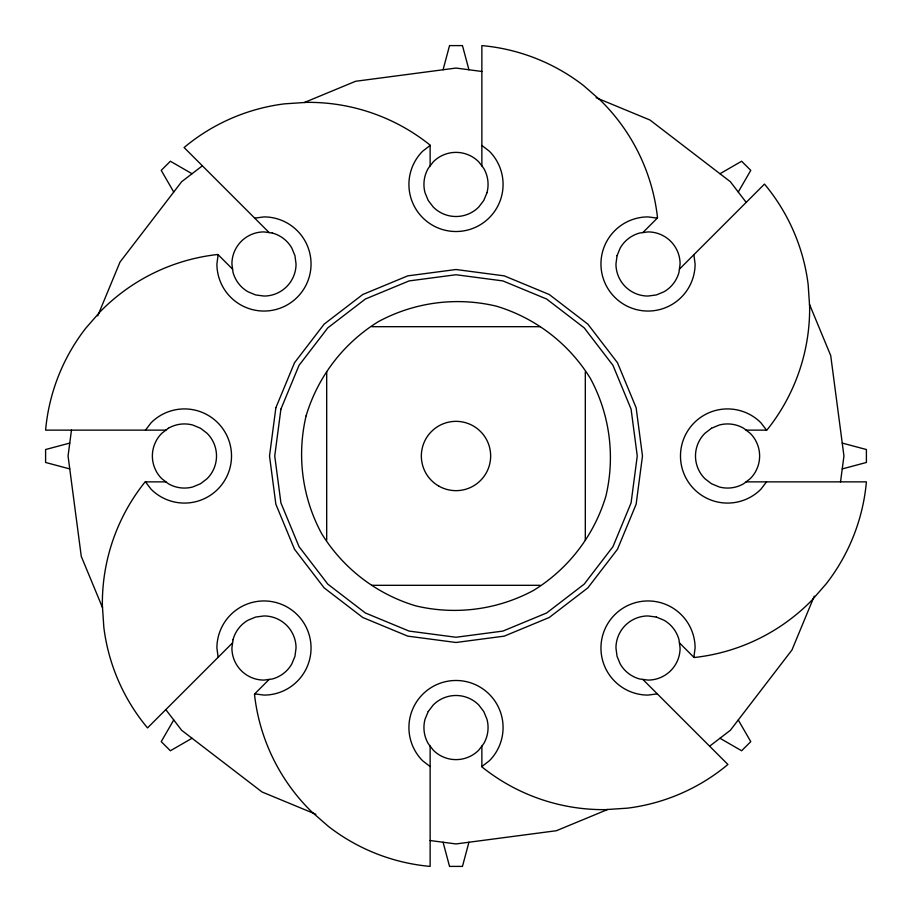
<?xml version="1.0" encoding="UTF-8"?>
<svg xmlns="http://www.w3.org/2000/svg" width="912" height="912" viewBox="0 0 912 912"><rect width="100%" height="100%" fill="white"/><g stroke="black" fill="none" stroke-linecap="round" stroke-linejoin="round"><path stroke-width="1.37" d="M71.467 430.133L68.058 456L81.282 556.411L102.52 607.688M218.128 254.71L216.908 263.978A47.071 47.071 0 0 0 263.978 311.049A47.071 47.071 0 0 0 311.049 263.978A47.071 47.071 0 0 0 263.978 216.908L254.71 218.128M693.872 657.29L695.092 648.022A47.071 47.071 0 0 0 648.022 600.951A47.071 47.071 0 0 0 600.951 648.022A47.071 47.071 0 0 0 648.022 695.092L657.29 693.872M840.533 481.867L843.942 456L830.718 355.589L809.48 304.312M443.072 69.757L449.536 45.6L462.464 45.6L468.928 69.757M468.928 842.243L462.464 866.4L449.536 866.4L443.072 842.243M97.732 315.871L120.031 262.029L181.682 181.682L202.384 165.802M814.268 596.129L791.969 649.971L730.318 730.318L709.616 746.198M173.747 719.967L161.23 741.627L170.373 750.77L192.033 738.253M738.253 192.033L750.77 170.373L741.627 161.23L719.967 173.747M145.464 430.133L151.153 422.712A47.071 47.071 0 0 1 217.729 422.712A47.071 47.071 0 0 1 217.729 489.288A47.071 47.071 0 0 1 151.153 489.288L145.464 481.867M766.536 481.867L760.847 489.288A47.071 47.071 0 0 1 694.271 489.288A47.071 47.071 0 0 1 694.271 422.712A47.071 47.071 0 0 1 760.847 422.712L766.536 430.133M232.594 642.835L147.516 727.913A194.119 194.119 0 0 1 103.843 627.456L102.361 605.317A194.119 194.119 0 0 1 145.133 481.867L165.916 481.867M642.835 232.594L657.529 217.888A194.119 194.119 0 0 0 600.484 100.354L583.771 85.751A194.119 194.119 0 0 0 481.867 45.6L481.867 165.916M269.165 679.406L254.471 694.112A194.119 194.119 0 0 0 311.516 811.646L328.229 826.249A194.119 194.119 0 0 0 430.133 866.4L430.133 746.084M679.406 269.165L764.484 184.087A194.119 194.119 0 0 1 808.157 284.544L809.639 306.683A194.119 194.119 0 0 1 766.867 430.133L746.084 430.133M430.133 145.464L422.712 151.153A47.071 47.071 0 0 0 422.712 217.729A47.071 47.071 0 0 0 489.288 217.729A47.071 47.071 0 0 0 489.288 151.153L481.867 145.464M481.867 766.536L489.288 760.847A47.071 47.071 0 0 0 489.288 694.271A47.071 47.071 0 0 0 422.712 694.271A47.071 47.071 0 0 0 422.712 760.847L430.133 766.536M304.312 102.52L355.589 81.282L456 68.058L481.867 71.467M607.688 809.48L556.411 830.718L456 843.942L430.133 840.533M69.757 443.072L45.6 449.536L45.6 462.464L69.757 468.928M842.243 468.928L866.4 462.464L866.4 449.536L842.243 443.072M371.8 326.69L540.2 326.69M165.916 430.133L45.6 430.133A194.119 194.119 0 0 1 85.751 328.229L100.354 311.516A194.119 194.119 0 0 1 217.888 254.471L232.594 269.165M746.084 481.867L866.4 481.867A194.119 194.119 0 0 1 826.249 583.771L811.646 600.484A194.119 194.119 0 0 1 694.112 657.529L679.406 642.835M371.8 585.31L540.2 585.31M657.29 218.128L648.022 216.908A47.071 47.071 0 0 0 600.951 263.978A47.071 47.071 0 0 0 648.022 311.049A47.071 47.071 0 0 0 695.092 263.978L693.872 254.71M254.71 693.872L263.978 695.092A47.071 47.071 0 0 0 311.049 648.022A47.071 47.071 0 0 0 263.978 600.951A47.071 47.071 0 0 0 216.908 648.022L218.128 657.29M596.129 97.732L649.971 120.031L730.318 181.682L746.198 202.384M315.871 814.268L262.029 791.969L181.682 730.318L165.802 709.616M192.033 173.747L170.373 161.23L161.23 170.373L173.747 192.033M719.967 738.253L741.627 750.77L750.77 741.627L738.253 719.967M269.165 232.594L184.087 147.516A194.119 194.119 0 0 1 284.544 103.843L306.683 102.361A194.119 194.119 0 0 1 430.133 145.133L430.133 165.916M642.835 679.406L727.913 764.484A194.119 194.119 0 0 1 627.456 808.157L605.317 809.639A194.119 194.119 0 0 1 481.867 766.867L481.867 746.084M585.31 371.8L585.31 540.2M326.69 371.8L326.69 540.2M233.005 639.722L231.91 648.022A32.068 32.068 0 0 0 263.978 680.09L272.278 678.995A32.068 32.068 0 0 0 291.749 664.061L294.952 656.321L296.047 648.022A32.068 32.068 0 0 0 263.978 615.953L255.679 617.048L247.939 620.251A32.068 32.068 0 0 0 233.005 639.722M275.869 407.732L269.519 456L275.869 504.268L294.508 549.241L324.136 587.864L362.759 617.492L407.732 636.131L456 642.481L504.268 636.131L549.241 617.492L587.864 587.864L617.492 549.241L636.131 504.268L642.481 456L636.131 407.732L617.492 362.759L587.864 324.136L549.241 294.508L504.268 275.869L456 269.519L407.732 275.869L362.759 294.508L324.136 324.136L294.508 362.759L275.869 407.732M280.919 409.089L274.74 456L280.919 502.911L299.022 546.63L327.83 584.17L365.37 612.978L409.089 631.081L456 637.26L502.911 631.081L546.63 612.978L584.17 584.17L612.978 546.63L631.081 502.911L637.26 456L631.081 409.089L612.978 365.37L584.17 327.83L546.63 299.022L502.911 280.919L456 274.74L409.089 280.919L365.37 299.022L327.83 327.83L299.022 365.37L280.919 409.089M306.113 415.838C296.662 455.692 302.168 497.542 321.617 533.588C343.106 568.45 376.599 594.145 415.838 605.887C455.692 615.338 497.542 609.832 533.588 590.383C568.45 568.894 594.145 535.401 605.887 496.162C615.338 456.308 609.832 414.458 590.383 378.412C568.894 343.55 535.401 317.855 496.162 306.113C456.308 296.662 414.458 302.168 378.412 321.617C343.55 343.106 317.855 376.599 306.113 415.838M617.048 255.679L615.953 263.978A32.068 32.068 0 0 0 648.022 296.047L656.321 294.952L664.061 291.749A32.068 32.068 0 0 0 678.995 272.278L680.09 263.978A32.068 32.068 0 0 0 648.022 231.91L639.722 233.005A32.068 32.068 0 0 0 620.251 247.939L617.048 255.679M486.974 192.74L483.77 200.48L478.675 207.115A32.068 32.068 0 0 1 433.325 207.115L428.23 200.48L425.026 192.74A32.068 32.068 0 0 1 428.23 168.401L433.325 161.766A32.068 32.068 0 0 1 478.675 161.766L483.77 168.401A32.068 32.068 0 0 1 486.974 192.74M428.23 711.52L425.026 719.26A32.068 32.068 0 0 0 428.23 743.599L433.325 750.234A32.068 32.068 0 0 0 478.675 750.234L483.77 743.599A32.068 32.068 0 0 0 486.974 719.26L483.77 711.52L478.675 704.885A32.068 32.068 0 0 0 433.325 704.885L428.23 711.52M168.401 428.23L161.766 433.325A32.068 32.068 0 0 0 161.766 478.675L168.401 483.77A32.068 32.068 0 0 0 192.74 486.974L200.48 483.77L207.115 478.675A32.068 32.068 0 0 0 207.115 433.325L200.48 428.23L192.74 425.026A32.068 32.068 0 0 0 168.401 428.23M711.52 428.23L704.885 433.325A32.068 32.068 0 0 0 704.885 478.675L711.52 483.77L719.26 486.974A32.068 32.068 0 0 0 743.599 483.77L750.234 478.675A32.068 32.068 0 0 0 750.234 433.325L743.599 428.23A32.068 32.068 0 0 0 719.26 425.026L711.52 428.23M272.278 233.005L263.978 231.91A32.068 32.068 0 0 0 231.91 263.978L233.005 272.278A32.068 32.068 0 0 0 247.939 291.749L255.679 294.952L263.978 296.047A32.068 32.068 0 0 0 296.047 263.978L294.952 255.679L291.749 247.939A32.068 32.068 0 0 0 272.278 233.005M656.321 617.048L648.022 615.953A32.068 32.068 0 0 0 615.953 648.022L617.048 656.321L620.251 664.061A32.068 32.068 0 0 0 639.722 678.995L648.022 680.09A32.068 32.068 0 0 0 680.09 648.022L678.995 639.722A32.068 32.068 0 0 0 664.061 620.251L656.321 617.048M438.672 486.016A34.656 34.656 0 0 0 490.656 456A34.656 34.656 0 0 0 438.672 425.984A34.656 34.656 0 0 0 438.672 486.016"/></g></svg>
